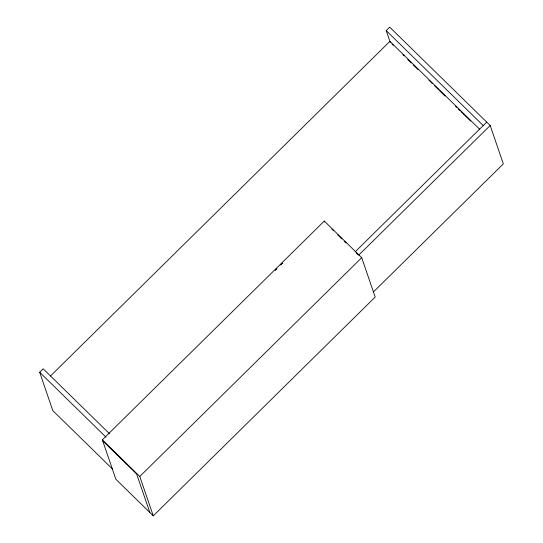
<?xml version="1.0" encoding="UTF-8"?>
<svg xmlns="http://www.w3.org/2000/svg" width="543" height="543" viewBox="0 0 543 543"><rect width="100%" height="100%" fill="white"/><g stroke="black" fill="none" stroke-linecap="round" stroke-linejoin="round"><path stroke-width="0.81" d="M112.469 469.016L52.814 410.623L39.673 372.247L43.175 368.799L109.462 433.681M390.308 42.592L386.202 30.598L389.704 27.15L490.186 125.501L503.327 163.877L373.57 291.801M50.485 375.994L389.894 41.37L479.679 129.254M102.362 439.837L324.286 221.049L361.706 257.674L375.193 297.055L153.269 515.85L115.849 479.225L102.362 439.837L139.789 476.469L153.269 515.85M276.957 268.52L275.158 270.292L276.373 269.145M355.156 251.823L486.725 122.114M358.624 255.217L490.186 125.501M139.789 476.469L361.706 257.674M386.202 30.598L483.222 125.562M392.032 44.119L393.254 45.313M402.879 54.734L404.087 55.915M407.773 59.526L411.316 62.995M413.216 64.855L417.947 69.484M428.95 80.249L430.158 81.436M430.599 81.871L432.411 83.636M434.393 85.584L439.036 90.124M439.837 90.912L445.063 96.023M455.57 106.306L456.778 107.494M458.319 109L460.125 110.772M461.014 111.641L463.437 114.01M463.742 114.308L470.693 121.116M331.766 229.024L333.558 230.768M337.726 234.854L341.893 238.934M344.276 241.268L346.067 243.013M356.194 252.929L357.98 254.681M39.673 372.247L105.96 437.129M102.702 440.814L136.66 474.053L149.807 512.456M324.286 221.049L324.619 222.026M282.36 263.192L280.561 264.97L282.374 263.226"/></g></svg>
